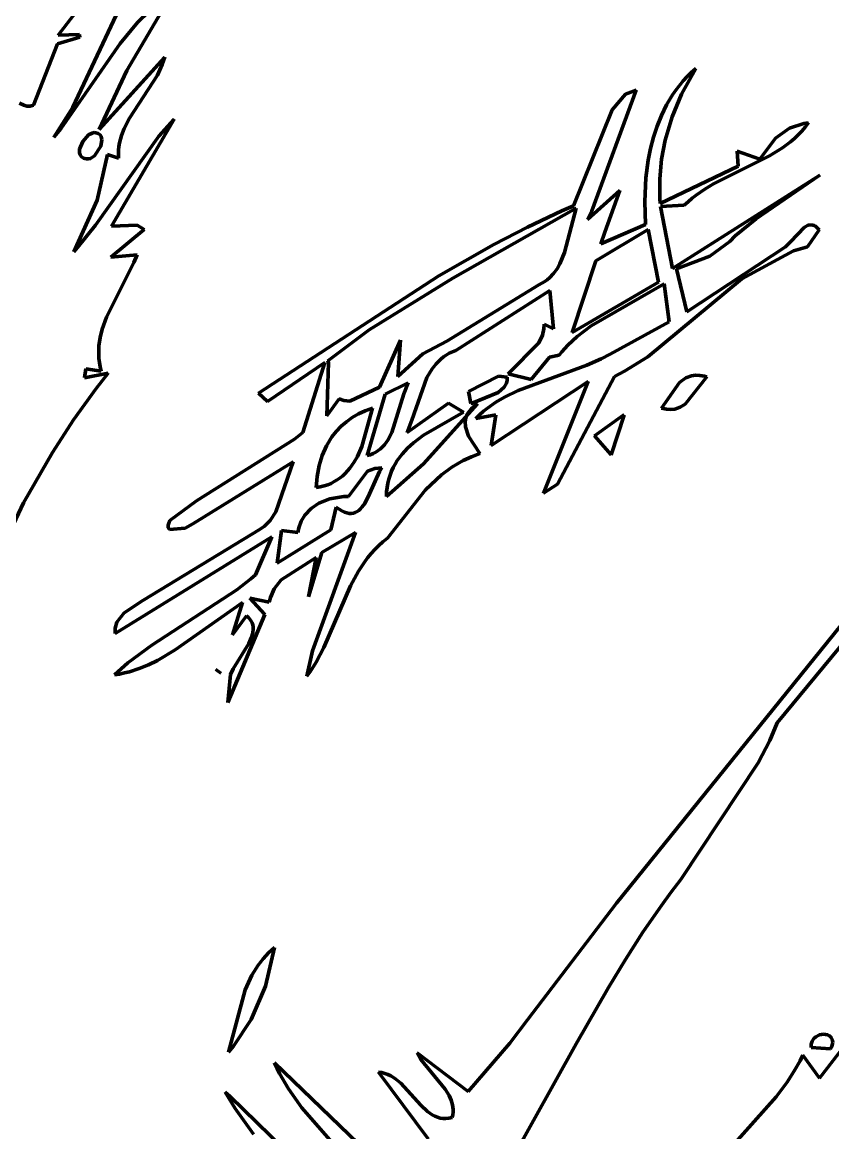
# Model space of a CAD drawing. Header units: millimetres. Extents: x 0 to 14.2, y 0 to 19.5.
# Drawn here: x 4.987 to 6.099, y 6.597 to 8.121 of the extents above; entities that cross this region are included whole.
import ezdxf

# ---------------------------------------------------------------- set-up
doc = ezdxf.new("R2010")
doc.units = ezdxf.units.MM
doc.layers.add('color#010101ff', color=7, linetype='CONTINUOUS', lineweight=100)
doc.layers.add('color#fdfdfdff', color=7, linetype='CONTINUOUS', lineweight=100)

msp = doc.modelspace()

# ---------------------------------------------------------------- linework, layer by layer
at = {"layer": 'color#010101ff'}
for p, q in [((5.2043, 8.1802), (5.1303, 8.0542)), ((5.127, 8.1549), (5.0563, 8.004)), ((5.0363, 8.1026), (5.061, 8.1347)), ((5.1452, 8.1202), (5.1613, 8.1361)), ((5.1212, 8.0915), (5.1452, 8.1202)), ((5.0352, 8.0907), (5.066, 8.1001)), ((5.0657, 8.1039), (5.0363, 8.1026)), ((5.066, 8.1001), (5.0657, 8.1039)), ((5.0023, 8.0067), (5.0352, 8.0907)), ((5.04, 7.9744), (5.1212, 8.0915)), ((5.0925, 7.9732), (5.1824, 8.0725)), ((5.1791, 8.0625), (5.1723, 8.048)), ((5.1824, 8.0725), (5.1791, 8.0625)), ((5.1303, 8.0542), (5.0925, 7.9732)), ((5.1723, 8.048), (5.1339, 7.9887)), ((5.9107, 8.0572), (5.8911, 8.0217)), ((5.8989, 8.0459), (5.9046, 8.0517)), ((5.9046, 8.0517), (5.9107, 8.0572)), ((5.8835, 8.0273), (5.8883, 8.0337)), ((5.8883, 8.0337), (5.8934, 8.0399)), ((5.8934, 8.0399), (5.8989, 8.0459)), ((5.829, 8.0275), (5.768, 7.8615)), ((5.7959, 8.0003), (5.8144, 8.0219)), ((5.8144, 8.0219), (5.829, 8.0275)), ((5.8747, 8.0139), (5.879, 8.0207)), ((5.8911, 8.0217), (5.8782, 7.9908)), ((5.879, 8.0207), (5.8835, 8.0273)), ((4.983, 8.0096), (4.989, 8.0065)), ((4.989, 8.0065), (4.9932, 8.0055)), ((4.9932, 8.0055), (4.9977, 8.0055)), ((4.9977, 8.0055), (5.0023, 8.0067)), ((5.0563, 8.004), (5.0305, 7.9628)), ((5.8637, 7.9927), (5.8708, 8.007)), ((5.8708, 8.007), (5.8747, 8.0139)), ((5.1955, 7.9877), (5.1096, 7.8406)), ((5.1339, 7.9887), (5.1267, 7.9747)), ((5.1743, 7.9642), (5.1955, 7.9877)), ((5.7428, 7.8688), (5.7959, 8.0003)), ((5.8577, 7.9779), (5.8637, 7.9927)), ((5.8782, 7.9908), (5.8687, 7.9588)), ((5.0305, 7.9628), (5.04, 7.9744)), ((5.1267, 7.9747), (5.123, 7.9651)), ((5.8527, 7.9627), (5.8577, 7.9779)), ((6.0199, 7.9615), (6.0392, 7.9751)), ((6.0392, 7.9751), (6.0591, 7.9816)), ((6.0562, 7.971), (6.0513, 7.9659)), ((6.0608, 7.9765), (6.0562, 7.971)), ((6.0591, 7.9816), (6.0652, 7.9824)), ((6.0652, 7.9824), (6.0608, 7.9765)), ((5.07, 7.957), (5.0657, 7.9463)), ((5.078, 7.9658), (5.07, 7.957)), ((5.0827, 7.9684), (5.078, 7.9658)), ((5.0858, 7.9691), (5.0827, 7.9684)), ((5.0879, 7.9689), (5.0858, 7.9691)), ((5.0876, 7.8419), (5.1743, 7.9642)), ((5.0913, 7.9678), (5.0879, 7.9689)), ((5.0937, 7.9659), (5.0913, 7.9678)), ((5.0953, 7.9635), (5.0937, 7.9659)), ((5.0947, 7.9503), (5.0963, 7.959)), ((5.0963, 7.959), (5.0953, 7.9635)), ((5.1204, 7.9551), (5.1195, 7.95)), ((5.123, 7.9651), (5.1204, 7.9551)), ((5.8486, 7.9471), (5.8527, 7.9627)), ((5.8687, 7.9588), (5.8638, 7.9325)), ((5.9988, 7.9324), (6.0199, 7.9615)), ((6.0408, 7.9564), (6.0297, 7.948)), ((6.0462, 7.961), (6.0408, 7.9564)), ((6.0513, 7.9659), (6.0462, 7.961)), ((5.0657, 7.9463), (5.0656, 7.9413)), ((5.0656, 7.9413), (5.0666, 7.9384)), ((5.0862, 7.9374), (5.0947, 7.9503)), ((5.1191, 7.9448), (5.1189, 7.9395)), ((5.1195, 7.95), (5.1191, 7.9448)), ((5.8454, 7.9312), (5.8486, 7.9471)), ((5.9687, 7.9231), (5.9675, 7.9434)), ((5.9675, 7.9434), (5.9988, 7.9324)), ((6.0297, 7.948), (6.0118, 7.937)), ((5.0666, 7.9384), (5.0684, 7.936)), ((5.0684, 7.936), (5.0712, 7.9342)), ((5.0712, 7.9342), (5.073, 7.9336)), ((5.073, 7.9336), (5.075, 7.9331)), ((5.075, 7.9331), (5.0774, 7.9329)), ((5.0774, 7.9329), (5.0804, 7.9337)), ((5.0804, 7.9337), (5.0862, 7.9374)), ((5.1039, 7.9392), (5.0898, 7.8765)), ((5.1192, 7.9341), (5.1039, 7.9392)), ((5.1189, 7.9395), (5.1192, 7.9341)), ((5.8423, 7.9071), (5.8454, 7.9312)), ((5.8638, 7.9325), (5.8614, 7.9058)), ((6.0118, 7.937), (5.9352, 7.8988)), ((5.8621, 7.8717), (5.9687, 7.9231)), ((5.8787, 7.7827), (6.0808, 7.9108)), ((6.0808, 7.9108), (5.9934, 7.8509)), ((5.8407, 7.8747), (5.8423, 7.9071)), ((5.8614, 7.9058), (5.8616, 7.8785)), ((5.9352, 7.8988), (5.923, 7.8915)), ((5.7622, 7.8497), (5.8066, 7.8896)), ((5.8066, 7.8896), (5.7861, 7.8324)), ((5.9056, 7.8789), (5.9001, 7.8743)), ((5.9112, 7.8834), (5.9056, 7.8789)), ((5.923, 7.8915), (5.9112, 7.8834)), ((5.0898, 7.8765), (5.0575, 7.8053)), ((5.7469, 7.8652), (5.5775, 7.7692)), ((5.727, 7.8617), (5.7428, 7.8688)), ((5.7306, 7.8045), (5.7469, 7.8652)), ((5.8417, 7.8428), (5.8407, 7.8747)), ((5.8616, 7.8785), (5.8621, 7.8717)), ((5.8949, 7.8693), (5.8625, 7.8676)), ((5.8625, 7.8676), (5.8787, 7.7827)), ((5.9001, 7.8743), (5.8949, 7.8693)), ((5.6801, 7.8394), (5.727, 7.8617)), ((5.768, 7.8615), (5.7622, 7.8497)), ((5.9934, 7.8509), (5.9648, 7.8274)), ((5.0628, 7.8112), (5.0876, 7.8419)), ((5.1544, 7.8359), (5.1086, 7.7981)), ((5.1096, 7.8406), (5.1446, 7.8419)), ((5.1446, 7.8419), (5.1544, 7.8359)), ((5.6339, 7.8154), (5.6801, 7.8394)), ((5.8455, 7.8361), (5.7737, 7.7933)), ((5.7805, 7.8165), (5.8417, 7.8428)), ((5.8596, 7.7637), (5.8455, 7.8361)), ((6.0407, 7.8191), (6.0597, 7.8391)), ((6.0597, 7.8391), (6.0647, 7.8419)), ((6.0798, 7.8355), (6.064, 7.8124)), ((6.0647, 7.8419), (6.0681, 7.8426)), ((6.0681, 7.8426), (6.0715, 7.8422)), ((6.0715, 7.8422), (6.0732, 7.8416)), ((6.0732, 7.8416), (6.0748, 7.8406)), ((6.0748, 7.8406), (6.0765, 7.8393)), ((6.0765, 7.8393), (6.0781, 7.8376)), ((6.0781, 7.8376), (6.0798, 7.8355)), ((5.7861, 7.8324), (5.7805, 7.8165)), ((5.9574, 7.8197), (5.9298, 7.7997)), ((5.9648, 7.8274), (5.9574, 7.8197)), ((6.034, 7.8125), (6.0407, 7.8191)), ((5.0575, 7.8053), (5.0628, 7.8112)), ((5.5583, 7.7727), (5.6339, 7.8154)), ((5.7245, 7.7891), (5.7306, 7.8045)), ((5.8985, 7.7232), (6.034, 7.8125)), ((6.0449, 7.807), (5.9738, 7.7685)), ((6.064, 7.8124), (6.0449, 7.807)), ((5.1399, 7.7908), (5.1025, 7.7159)), ((5.1086, 7.7981), (5.1444, 7.8014)), ((5.1444, 7.8014), (5.1399, 7.7908)), ((5.7205, 7.7821), (5.7245, 7.7891)), ((5.7737, 7.7933), (5.7412, 7.6947)), ((5.9298, 7.7997), (5.8844, 7.782)), ((5.311, 7.6113), (5.5583, 7.7727)), ((5.7102, 7.7698), (5.7158, 7.7756)), ((5.7158, 7.7756), (5.7205, 7.7821)), ((5.8844, 7.782), (5.8985, 7.7232)), ((5.5775, 7.7692), (5.4628, 7.6984)), ((5.5693, 7.6828), (5.6957, 7.7604)), ((5.6957, 7.7604), (5.6997, 7.7624)), ((5.6997, 7.7624), (5.7035, 7.7647)), ((5.7035, 7.7647), (5.707, 7.7671)), ((5.707, 7.7671), (5.7102, 7.7698)), ((5.7412, 7.6947), (5.8596, 7.7637)), ((5.8676, 7.7617), (5.7674, 7.7039)), ((5.9738, 7.7685), (5.8452, 7.6614)), ((5.8744, 7.7093), (5.8676, 7.7617)), ((5.7104, 7.7525), (5.5817, 7.6703)), ((5.7154, 7.6997), (5.7104, 7.7525)), ((5.1025, 7.7159), (5.0967, 7.6993)), ((5.0967, 7.6993), (5.0939, 7.6881)), ((5.4628, 7.6984), (5.406, 7.656)), ((5.7004, 7.6909), (5.7023, 7.6998)), ((5.7023, 7.6998), (5.7026, 7.7062)), ((5.7026, 7.7062), (5.7154, 7.6997)), ((5.7674, 7.7039), (5.7482, 7.6894)), ((5.7933, 7.6651), (5.8744, 7.7093)), ((5.0939, 7.6881), (5.0922, 7.6767)), ((5.4768, 7.6196), (5.5059, 7.6843)), ((5.5059, 7.6843), (5.5023, 7.6342)), ((5.5364, 7.6653), (5.5693, 7.6828)), ((5.6956, 7.6804), (5.7004, 7.6909)), ((5.7482, 7.6894), (5.7351, 7.6772)), ((5.0922, 7.6767), (5.0918, 7.671)), ((5.0918, 7.671), (5.0918, 7.6652)), ((5.5726, 7.6662), (5.5685, 7.6638)), ((5.577, 7.6684), (5.5726, 7.6662)), ((5.5817, 7.6703), (5.577, 7.6684)), ((5.6534, 7.6382), (5.6956, 7.6804)), ((5.727, 7.6683), (5.7232, 7.6636)), ((5.7351, 7.6772), (5.727, 7.6683)), ((5.0918, 7.6652), (5.0921, 7.6593)), ((5.0921, 7.6593), (5.0927, 7.6534)), ((5.0927, 7.6534), (5.0938, 7.6475)), ((5.4021, 7.6535), (5.3233, 7.6)), ((5.372, 7.5576), (5.4021, 7.6535)), ((5.4069, 7.6534), (5.4049, 7.5805)), ((5.406, 7.656), (5.4069, 7.6534)), ((5.5023, 7.6342), (5.5364, 7.6653)), ((5.5545, 7.6519), (5.549, 7.6448)), ((5.561, 7.6583), (5.5545, 7.6519)), ((5.5646, 7.6612), (5.561, 7.6583)), ((5.5685, 7.6638), (5.5646, 7.6612)), ((5.7102, 7.6607), (5.6851, 7.6301)), ((5.7232, 7.6636), (5.7102, 7.6607)), ((5.7614, 7.6498), (5.7808, 7.6585)), ((5.7808, 7.6585), (5.7933, 7.6651)), ((5.8452, 7.6614), (5.8128, 7.6415)), ((5.074, 7.6451), (5.0725, 7.6327)), ((5.0725, 7.6327), (5.1048, 7.6391)), ((5.0953, 7.6415), (5.074, 7.6451)), ((5.1048, 7.6391), (5.0883, 7.6181)), ((5.0938, 7.6475), (5.0953, 7.6415)), ((5.549, 7.6448), (5.5419, 7.633)), ((5.6851, 7.6301), (5.6534, 7.6382)), ((5.6673, 7.6153), (5.7614, 7.6498)), ((5.8128, 7.6415), (5.7992, 7.6344)), ((5.8973, 7.6324), (5.9049, 7.6352)), ((5.9049, 7.6352), (5.9104, 7.636)), ((5.9104, 7.636), (5.9163, 7.6359)), ((5.9163, 7.6359), (5.9227, 7.6348)), ((5.5161, 7.6255), (5.4848, 7.6103)), ((5.5101, 7.6107), (5.5161, 7.6255)), ((5.5419, 7.633), (5.5213, 7.5746)), ((5.5992, 7.6139), (5.6403, 7.6348)), ((5.7631, 7.6274), (5.63, 7.5396)), ((5.648, 7.6198), (5.6397, 7.6123)), ((5.6403, 7.6348), (5.6522, 7.6334)), ((5.6511, 7.6251), (5.648, 7.6198)), ((5.6521, 7.6291), (5.6511, 7.6251)), ((5.6522, 7.6334), (5.6521, 7.6291)), ((5.7017, 7.4741), (5.7631, 7.6274)), ((5.7992, 7.6344), (5.7209, 7.4867)), ((5.8018, 6.9118), (6.3835, 7.6321)), ((5.8639, 7.5908), (5.8884, 7.6263)), ((5.8884, 7.6263), (5.8973, 7.6324)), ((5.926, 7.6338), (5.896, 7.5966)), ((5.9227, 7.6348), (5.926, 7.6338)), ((5.0883, 7.6181), (5.0572, 7.5748)), ((5.3233, 7.6), (5.311, 7.6113)), ((5.4363, 7.6007), (5.4768, 7.6196)), ((5.4848, 7.6103), (5.4599, 7.5258)), ((5.494, 7.5577), (5.5101, 7.6107)), ((5.6021, 7.5975), (5.5992, 7.6139)), ((5.6397, 7.6123), (5.604, 7.598)), ((5.6363, 7.599), (5.6484, 7.6061)), ((5.6484, 7.6061), (5.6673, 7.6153)), ((5.4049, 7.5805), (5.4217, 7.6038)), ((5.4217, 7.6038), (5.4281, 7.6015)), ((5.4281, 7.6015), (5.4363, 7.6007)), ((5.4527, 7.5383), (5.4672, 7.5911)), ((5.4672, 7.5911), (5.4573, 7.5875)), ((5.5147, 7.5574), (5.5714, 7.5978)), ((5.5374, 7.5144), (5.6115, 7.5969)), ((5.5714, 7.5978), (5.5922, 7.5853)), ((5.6028, 7.59), (5.6007, 7.5877)), ((5.604, 7.598), (5.6021, 7.5975)), ((5.6054, 7.5924), (5.6028, 7.59)), ((5.6083, 7.5947), (5.6054, 7.5924)), ((5.6115, 7.5969), (5.6083, 7.5947)), ((5.6194, 7.5866), (5.6249, 7.591)), ((5.6249, 7.591), (5.6363, 7.599)), ((5.8704, 7.5894), (5.8639, 7.5908)), ((5.8763, 7.5891), (5.8704, 7.5894)), ((5.8818, 7.5898), (5.8763, 7.5891)), ((5.8893, 7.5924), (5.8818, 7.5898)), ((5.896, 7.5966), (5.8893, 7.5924)), ((5.0572, 7.5748), (5.0284, 7.5302)), ((5.4394, 7.5781), (5.4315, 7.5724)), ((5.448, 7.5832), (5.4394, 7.5781)), ((5.4573, 7.5875), (5.448, 7.5832)), ((5.5213, 7.5746), (5.5147, 7.5574)), ((5.5922, 7.5853), (5.5372, 7.554)), ((5.5953, 7.5778), (5.5944, 7.5728)), ((5.5974, 7.5828), (5.5953, 7.5778)), ((5.5989, 7.5853), (5.5974, 7.5828)), ((5.6007, 7.5877), (5.5989, 7.5853)), ((5.6089, 7.5769), (5.6141, 7.5819)), ((5.6367, 7.5816), (5.6089, 7.5769)), ((5.6141, 7.5819), (5.6194, 7.5866)), ((5.63, 7.5396), (5.6367, 7.5816)), ((5.7717, 7.5529), (5.8105, 7.5811)), ((5.8123, 7.5815), (5.7949, 7.5269)), ((5.8105, 7.5811), (5.8123, 7.5815)), ((5.4177, 7.5591), (5.4118, 7.5516)), ((5.4242, 7.5661), (5.4177, 7.5591)), ((5.4315, 7.5724), (5.4242, 7.5661)), ((5.5944, 7.5728), (5.5947, 7.5652)), ((5.5947, 7.5652), (5.5989, 7.5527)), ((5.2259, 7.4637), (5.3602, 7.5483)), ((5.3602, 7.5483), (5.372, 7.5576)), ((5.4118, 7.5516), (5.4043, 7.5394)), ((5.4838, 7.5407), (5.4884, 7.547)), ((5.4884, 7.547), (5.494, 7.5577)), ((5.5237, 7.5435), (5.5155, 7.5359)), ((5.5372, 7.554), (5.5237, 7.5435)), ((5.5989, 7.5527), (5.6147, 7.5286)), ((5.7949, 7.5269), (5.7717, 7.5529)), ((5.0284, 7.5302), (4.9889, 7.4609)), ((5.4043, 7.5394), (5.3984, 7.5262)), ((5.4466, 7.5248), (5.4527, 7.5383)), ((5.4642, 7.5271), (5.4681, 7.5287)), ((5.4681, 7.5287), (5.4718, 7.5306)), ((5.4718, 7.5306), (5.4752, 7.5328)), ((5.4752, 7.5328), (5.4783, 7.5352)), ((5.4783, 7.5352), (5.4811, 7.5379)), ((5.4811, 7.5379), (5.4838, 7.5407)), ((5.5155, 7.5359), (5.508, 7.5278)), ((5.6147, 7.5286), (5.603, 7.5242)), ((5.3587, 7.5171), (5.2208, 7.4324)), ((5.3349, 7.4485), (5.3587, 7.5171)), ((5.3984, 7.5262), (5.3941, 7.5121)), ((5.4363, 7.5086), (5.4418, 7.5164)), ((5.4418, 7.5164), (5.4466, 7.5248)), ((5.4599, 7.5258), (5.4642, 7.5271)), ((5.4864, 7.4698), (5.5374, 7.5144)), ((5.4985, 7.5143), (5.4959, 7.5094)), ((5.5014, 7.519), (5.4985, 7.5143)), ((5.508, 7.5278), (5.5014, 7.519)), ((5.5919, 7.519), (5.5763, 7.5099)), ((5.603, 7.5242), (5.5919, 7.519)), ((6.3232, 7.5239), (6.0224, 7.159)), ((5.3941, 7.5121), (5.3914, 7.4973)), ((5.4229, 7.4953), (5.4266, 7.4983)), ((5.4266, 7.4983), (5.43, 7.5015)), ((5.43, 7.5015), (5.4363, 7.5086)), ((5.4607, 7.5043), (5.4345, 7.4699)), ((5.4705, 7.5083), (5.4607, 7.5043)), ((5.4634, 7.4733), (5.4768, 7.5039)), ((5.48, 7.5092), (5.4705, 7.5083)), ((5.4768, 7.5039), (5.48, 7.5092)), ((5.4915, 7.4992), (5.4897, 7.4937)), ((5.4935, 7.5044), (5.4915, 7.4992)), ((5.4959, 7.5094), (5.4935, 7.5044)), ((5.5618, 7.4993), (5.5399, 7.479)), ((5.5763, 7.5099), (5.5618, 7.4993)), ((5.3914, 7.4973), (5.3903, 7.4819)), ((5.3903, 7.4819), (5.3958, 7.4829)), ((5.3958, 7.4829), (5.401, 7.4842)), ((5.401, 7.4842), (5.4059, 7.4859)), ((5.4059, 7.4859), (5.4105, 7.4878)), ((5.4105, 7.4878), (5.4149, 7.4901)), ((5.4149, 7.4901), (5.419, 7.4926)), ((5.419, 7.4926), (5.4229, 7.4953)), ((5.4884, 7.4881), (5.4873, 7.4822)), ((5.4897, 7.4937), (5.4884, 7.4881)), ((5.7209, 7.4867), (5.7017, 7.4741)), ((5.4281, 7.4698), (5.4088, 7.4667)), ((5.4345, 7.4699), (5.4281, 7.4698)), ((5.4567, 7.4603), (5.4634, 7.4733)), ((5.4866, 7.4761), (5.4864, 7.4698)), ((5.4873, 7.4822), (5.4866, 7.4761)), ((5.5399, 7.479), (5.4877, 7.4124)), ((4.9889, 7.4609), (4.9148, 7.3044)), ((5.1896, 7.4366), (5.2259, 7.4637)), ((5.3833, 7.4533), (5.3746, 7.4441)), ((5.3939, 7.4605), (5.3833, 7.4533)), ((5.4088, 7.4667), (5.3939, 7.4605)), ((5.41, 7.4239), (5.4177, 7.4553)), ((5.4177, 7.4553), (5.4217, 7.4523)), ((5.4217, 7.4523), (5.4254, 7.45)), ((5.4485, 7.4507), (5.4507, 7.4526)), ((5.4507, 7.4526), (5.4528, 7.4549)), ((5.4528, 7.4549), (5.4567, 7.4603)), ((5.3191, 7.4292), (5.3268, 7.4368)), ((5.3268, 7.4368), (5.3349, 7.4485)), ((5.3746, 7.4441), (5.3696, 7.4361)), ((5.4254, 7.45), (5.4289, 7.4483)), ((5.4289, 7.4483), (5.4323, 7.4472)), ((5.4323, 7.4472), (5.4354, 7.4466)), ((5.4354, 7.4466), (5.4383, 7.4465)), ((5.4383, 7.4465), (5.4411, 7.4469)), ((5.4411, 7.4469), (5.4437, 7.4478)), ((5.4437, 7.4478), (5.4462, 7.449)), ((5.4462, 7.449), (5.4485, 7.4507)), ((5.1523, 7.3271), (5.3131, 7.4248)), ((5.187, 7.4269), (5.1871, 7.4302)), ((5.1889, 7.4243), (5.187, 7.4269)), ((5.1871, 7.4302), (5.188, 7.4331)), ((5.188, 7.4331), (5.1896, 7.4366)), ((5.2104, 7.4264), (5.1889, 7.4243)), ((5.2208, 7.4324), (5.2104, 7.4264)), ((5.3131, 7.4248), (5.3191, 7.4292)), ((5.3367, 7.3781), (5.41, 7.4239)), ((5.3424, 7.4229), (5.3367, 7.3781)), ((5.3648, 7.4202), (5.3424, 7.4229)), ((5.3661, 7.4269), (5.3648, 7.4202)), ((5.3696, 7.4361), (5.3661, 7.4269)), ((5.3291, 7.4145), (5.1143, 7.2817)), ((5.3069, 7.3622), (5.3291, 7.4145)), ((5.385, 7.2581), (5.4441, 7.4202)), ((5.4441, 7.4202), (5.3977, 7.3929)), ((5.4816, 7.4075), (5.4759, 7.4024)), ((5.4877, 7.4124), (5.4816, 7.4075)), ((5.3977, 7.3929), (5.3795, 7.3319)), ((5.4654, 7.3914), (5.4606, 7.3856)), ((5.4705, 7.397), (5.4654, 7.3914)), ((5.4759, 7.4024), (5.4705, 7.397)), ((5.3901, 7.3859), (5.3421, 7.3552)), ((5.3795, 7.3319), (5.3901, 7.3859)), ((5.4562, 7.3796), (5.448, 7.3671)), ((5.4606, 7.3856), (5.4562, 7.3796)), ((5.3007, 7.3568), (5.3069, 7.3622)), ((5.448, 7.3671), (5.4372, 7.3472)), ((5.2815, 7.3415), (5.3007, 7.3568)), ((5.3421, 7.3552), (5.3327, 7.3429)), ((5.4372, 7.3472), (5.4006, 7.2626)), ((5.1645, 7.2657), (5.2815, 7.3415)), ((5.3255, 7.3247), (5.2991, 7.3302)), ((5.2991, 7.3302), (5.3195, 7.3077)), ((5.3273, 7.3312), (5.3255, 7.3247)), ((5.3327, 7.3429), (5.3273, 7.3312)), ((5.1269, 7.3101), (5.1523, 7.3271)), ((5.2892, 7.3241), (5.1967, 7.2592)), ((5.2753, 7.2798), (5.2892, 7.3241)), ((5.1167, 7.2971), (5.1269, 7.3101)), ((5.3195, 7.3077), (5.2688, 7.1872)), ((5.2945, 7.306), (5.2753, 7.2798)), ((5.2971, 7.3037), (5.2945, 7.306)), ((5.2992, 7.3013), (5.2971, 7.3037)), ((5.3009, 7.2988), (5.2992, 7.3013)), ((5.1143, 7.2817), (5.1144, 7.2889)), ((5.1144, 7.2889), (5.1167, 7.2971)), ((5.3022, 7.2962), (5.3009, 7.2988)), ((5.3031, 7.2936), (5.3022, 7.2962)), ((5.3036, 7.2909), (5.3031, 7.2936)), ((5.3032, 7.2825), (5.3038, 7.2882)), ((5.3038, 7.2882), (5.3036, 7.2909)), ((5.2976, 7.268), (5.3016, 7.2768)), ((5.3016, 7.2768), (5.3032, 7.2825)), ((5.1317, 7.2414), (5.1645, 7.2657)), ((5.1967, 7.2592), (5.1726, 7.2449)), ((5.2761, 7.2332), (5.2976, 7.268)), ((5.3774, 7.223), (5.385, 7.2581)), ((5.4006, 7.2626), (5.39, 7.2422)), ((5.1133, 7.225), (5.1317, 7.2414)), ((5.1601, 7.2388), (5.1472, 7.2336)), ((5.1726, 7.2449), (5.1601, 7.2388)), ((5.39, 7.2422), (5.3818, 7.2293)), ((5.1203, 7.2261), (5.1133, 7.225)), ((5.1272, 7.2276), (5.1203, 7.2261)), ((5.134, 7.2293), (5.1272, 7.2276)), ((5.1472, 7.2336), (5.134, 7.2293)), ((5.2526, 7.2324), (5.2595, 7.2274)), ((5.2595, 7.2274), (5.2526, 7.2324)), ((5.2688, 7.1872), (5.2728, 7.2255)), ((5.2728, 7.2255), (5.2761, 7.2332)), ((5.3818, 7.2293), (5.3774, 7.223)), ((6.0224, 7.159), (6.0121, 7.1351)), ((6.0121, 7.1351), (5.9962, 7.1043)), ((5.9962, 7.1043), (5.8901, 6.9444)), ((5.8901, 6.9444), (5.8767, 6.9265)), ((5.8767, 6.9265), (5.8636, 6.9084)), ((5.6798, 6.7518), (5.8018, 6.9118)), ((5.8636, 6.9084), (5.8508, 6.8902)), ((5.8508, 6.8902), (5.8383, 6.8717)), ((5.8383, 6.8717), (5.8142, 6.8342)), ((5.3172, 6.8354), (5.3247, 6.8434)), ((5.333, 6.8507), (5.3205, 6.7976)), ((5.3247, 6.8434), (5.333, 6.8507)), ((5.3105, 6.8268), (5.3172, 6.8354)), ((5.8142, 6.8342), (5.791, 6.7962)), ((5.2925, 6.793), (5.3018, 6.8129)), ((5.3018, 6.8129), (5.3105, 6.8268)), ((5.3205, 6.7976), (5.3008, 6.7522)), ((5.2699, 6.7071), (5.2925, 6.793)), ((5.791, 6.7962), (5.7466, 6.7188)), ((5.3008, 6.7522), (5.2769, 6.7156)), ((5.6558, 6.7195), (5.6798, 6.7518)), ((6.0806, 6.6716), (6.1381, 6.7462)), ((6.0692, 6.7184), (6.0704, 6.7225)), ((6.0704, 6.7225), (6.0726, 6.7259)), ((6.0726, 6.7259), (6.0754, 6.7285)), ((6.0754, 6.7285), (6.0805, 6.7311)), ((6.0805, 6.7311), (6.086, 6.732)), ((6.086, 6.732), (6.0912, 6.7312)), ((6.0912, 6.7312), (6.0942, 6.7298)), ((6.0942, 6.7298), (6.0965, 6.7276)), ((6.0965, 6.7276), (6.098, 6.7248)), ((6.098, 6.7248), (6.0984, 6.723)), ((6.0985, 6.7211), (6.0983, 6.719)), ((6.0984, 6.723), (6.0985, 6.7211)), ((5.2769, 6.7156), (5.2699, 6.7071)), ((5.5337, 6.6971), (5.5286, 6.7063)), ((5.5286, 6.7063), (5.5984, 6.6534)), ((5.5984, 6.6534), (5.6558, 6.7195)), ((5.7466, 6.7188), (5.6276, 6.5043)), ((6.0689, 6.716), (6.0692, 6.7184)), ((6.069, 6.7135), (6.0689, 6.716)), ((6.0956, 6.7117), (6.069, 6.7135)), ((6.0969, 6.7143), (6.0956, 6.7117)), ((6.0978, 6.7168), (6.0969, 6.7143)), ((6.0983, 6.719), (6.0978, 6.7168)), ((5.34, 6.678), (5.3328, 6.6926)), ((5.3328, 6.6926), (5.4985, 6.533)), ((5.567, 6.6567), (5.5337, 6.6971)), ((6.0454, 6.6806), (6.0537, 6.6955)), ((6.0537, 6.6955), (6.0574, 6.7033)), ((6.0574, 6.7033), (6.0806, 6.6716)), ((5.3521, 6.6571), (5.34, 6.678)), ((5.5435, 6.5882), (5.4757, 6.6799)), ((5.4757, 6.6799), (5.4801, 6.6792)), ((5.4801, 6.6792), (5.4843, 6.6781)), ((5.4843, 6.6781), (5.4884, 6.6766)), ((5.4884, 6.6766), (5.4923, 6.6748)), ((6.0362, 6.6663), (6.0454, 6.6806)), ((5.4923, 6.6748), (5.496, 6.6726)), ((5.496, 6.6726), (5.4995, 6.6701)), ((5.4995, 6.6701), (5.5063, 6.6645)), ((5.5063, 6.6645), (5.5337, 6.6344)), ((6.0211, 6.6459), (6.0362, 6.6663)), ((5.2789, 6.6298), (5.2655, 6.6522)), ((5.2655, 6.6522), (5.2722, 6.6466)), ((5.2722, 6.6466), (5.4469, 6.4763)), ((5.3705, 6.6308), (5.3521, 6.6571)), ((5.5726, 6.6478), (5.567, 6.6567)), ((5.5754, 6.6416), (5.5726, 6.6478)), ((5.9421, 6.5572), (6.0211, 6.6459)), ((5.304, 6.5945), (5.2789, 6.6298)), ((5.4184, 6.576), (5.3705, 6.6308)), ((5.5337, 6.6344), (5.5429, 6.6257)), ((5.5773, 6.6351), (5.5754, 6.6416)), ((5.578, 6.6284), (5.5773, 6.6351)), ((5.5429, 6.6257), (5.5494, 6.6212)), ((5.5494, 6.6212), (5.5529, 6.6194)), ((5.5529, 6.6194), (5.5564, 6.6179)), ((5.5564, 6.6179), (5.5601, 6.6169)), ((5.5601, 6.6169), (5.564, 6.6163)), ((5.564, 6.6163), (5.568, 6.6162)), ((5.568, 6.6162), (5.5722, 6.6166)), ((5.5722, 6.6166), (5.5766, 6.6176)), ((5.5766, 6.6176), (5.5774, 6.6213)), ((5.5774, 6.6213), (5.5779, 6.6249)), ((5.5779, 6.6249), (5.578, 6.6284))]:
    msp.add_line(p, q, dxfattribs=at)
at = {"layer": 'color#fdfdfdff'}
for p, q in [((5.1303, 8.0542), (5.2043, 8.1802)), ((5.0563, 8.004), (5.127, 8.1549)), ((5.061, 8.1347), (5.0363, 8.1026)), ((5.1613, 8.1361), (5.1452, 8.1202)), ((5.1452, 8.1202), (5.1212, 8.0915)), ((5.066, 8.1001), (5.0352, 8.0907)), ((5.0363, 8.1026), (5.0657, 8.1039)), ((5.0657, 8.1039), (5.066, 8.1001)), ((5.0352, 8.0907), (5.0023, 8.0067)), ((5.1212, 8.0915), (5.04, 7.9744)), ((5.1824, 8.0725), (5.0925, 7.9732)), ((5.1723, 8.048), (5.1791, 8.0625)), ((5.1791, 8.0625), (5.1824, 8.0725)), ((5.0925, 7.9732), (5.1303, 8.0542)), ((5.1339, 7.9887), (5.1723, 8.048)), ((5.8911, 8.0217), (5.9107, 8.0572)), ((5.9046, 8.0517), (5.8989, 8.0459)), ((5.9107, 8.0572), (5.9046, 8.0517)), ((5.8883, 8.0337), (5.8835, 8.0273)), ((5.8934, 8.0399), (5.8883, 8.0337)), ((5.8989, 8.0459), (5.8934, 8.0399)), ((5.768, 7.8615), (5.829, 8.0275)), ((5.8144, 8.0219), (5.7959, 8.0003)), ((5.829, 8.0275), (5.8144, 8.0219)), ((5.879, 8.0207), (5.8747, 8.0139)), ((5.8782, 7.9908), (5.8911, 8.0217)), ((5.8835, 8.0273), (5.879, 8.0207)), ((4.989, 8.0065), (4.983, 8.0096)), ((4.9932, 8.0055), (4.989, 8.0065)), ((4.9977, 8.0055), (4.9932, 8.0055)), ((5.0023, 8.0067), (4.9977, 8.0055)), ((5.0305, 7.9628), (5.0563, 8.004)), ((5.8708, 8.007), (5.8637, 7.9927)), ((5.8747, 8.0139), (5.8708, 8.007)), ((5.1096, 7.8406), (5.1955, 7.9877)), ((5.1267, 7.9747), (5.1339, 7.9887)), ((5.1955, 7.9877), (5.1743, 7.9642)), ((5.7959, 8.0003), (5.7428, 7.8688)), ((5.8637, 7.9927), (5.8577, 7.9779)), ((5.8687, 7.9588), (5.8782, 7.9908)), ((5.04, 7.9744), (5.0305, 7.9628)), ((5.123, 7.9651), (5.1267, 7.9747)), ((5.8577, 7.9779), (5.8527, 7.9627)), ((6.0392, 7.9751), (6.0199, 7.9615)), ((6.0591, 7.9816), (6.0392, 7.9751)), ((6.0513, 7.9659), (6.0562, 7.971)), ((6.0562, 7.971), (6.0608, 7.9765)), ((6.0652, 7.9824), (6.0591, 7.9816)), ((6.0608, 7.9765), (6.0652, 7.9824)), ((5.0657, 7.9463), (5.07, 7.957)), ((5.07, 7.957), (5.078, 7.9658)), ((5.078, 7.9658), (5.0827, 7.9684)), ((5.0827, 7.9684), (5.0858, 7.9691)), ((5.0858, 7.9691), (5.0879, 7.9689)), ((5.1743, 7.9642), (5.0876, 7.8419)), ((5.0879, 7.9689), (5.0913, 7.9678)), ((5.0913, 7.9678), (5.0937, 7.9659)), ((5.0937, 7.9659), (5.0953, 7.9635)), ((5.0963, 7.959), (5.0947, 7.9503)), ((5.0953, 7.9635), (5.0963, 7.959)), ((5.1195, 7.95), (5.1204, 7.9551)), ((5.1204, 7.9551), (5.123, 7.9651)), ((5.8527, 7.9627), (5.8486, 7.9471)), ((5.8638, 7.9325), (5.8687, 7.9588)), ((6.0199, 7.9615), (5.9988, 7.9324)), ((6.0297, 7.948), (6.0408, 7.9564)), ((6.0408, 7.9564), (6.0462, 7.961)), ((6.0462, 7.961), (6.0513, 7.9659)), ((5.0656, 7.9413), (5.0657, 7.9463)), ((5.0666, 7.9384), (5.0656, 7.9413)), ((5.0947, 7.9503), (5.0862, 7.9374)), ((5.1189, 7.9395), (5.1191, 7.9448)), ((5.1191, 7.9448), (5.1195, 7.95)), ((5.8486, 7.9471), (5.8454, 7.9312)), ((5.9988, 7.9324), (5.9675, 7.9434)), ((5.9675, 7.9434), (5.9687, 7.9231)), ((6.0118, 7.937), (6.0297, 7.948)), ((5.0684, 7.936), (5.0666, 7.9384)), ((5.0712, 7.9342), (5.0684, 7.936)), ((5.073, 7.9336), (5.0712, 7.9342)), ((5.075, 7.9331), (5.073, 7.9336)), ((5.0774, 7.9329), (5.075, 7.9331)), ((5.0804, 7.9337), (5.0774, 7.9329)), ((5.0862, 7.9374), (5.0804, 7.9337)), ((5.0898, 7.8765), (5.1039, 7.9392)), ((5.1039, 7.9392), (5.1192, 7.9341)), ((5.1192, 7.9341), (5.1189, 7.9395)), ((5.8454, 7.9312), (5.8423, 7.9071)), ((5.8614, 7.9058), (5.8638, 7.9325)), ((5.9352, 7.8988), (6.0118, 7.937)), ((5.9687, 7.9231), (5.8621, 7.8717)), ((6.0808, 7.9108), (5.8787, 7.7827)), ((5.9934, 7.8509), (6.0808, 7.9108)), ((5.8423, 7.9071), (5.8407, 7.8747)), ((5.8616, 7.8785), (5.8614, 7.9058)), ((5.923, 7.8915), (5.9352, 7.8988)), ((5.8066, 7.8896), (5.7622, 7.8497)), ((5.7861, 7.8324), (5.8066, 7.8896)), ((5.9001, 7.8743), (5.9056, 7.8789)), ((5.9056, 7.8789), (5.9112, 7.8834)), ((5.9112, 7.8834), (5.923, 7.8915)), ((5.0575, 7.8053), (5.0898, 7.8765)), ((5.5775, 7.7692), (5.7469, 7.8652)), ((5.7428, 7.8688), (5.727, 7.8617)), ((5.7469, 7.8652), (5.7306, 7.8045)), ((5.8407, 7.8747), (5.8417, 7.8428)), ((5.8621, 7.8717), (5.8616, 7.8785)), ((5.8625, 7.8676), (5.8949, 7.8693)), ((5.8787, 7.7827), (5.8625, 7.8676)), ((5.8949, 7.8693), (5.9001, 7.8743)), ((5.727, 7.8617), (5.6801, 7.8394)), ((5.7622, 7.8497), (5.768, 7.8615)), ((5.9648, 7.8274), (5.9934, 7.8509)), ((5.0876, 7.8419), (5.0628, 7.8112)), ((5.1086, 7.7981), (5.1544, 7.8359)), ((5.1446, 7.8419), (5.1096, 7.8406)), ((5.1544, 7.8359), (5.1446, 7.8419)), ((5.6801, 7.8394), (5.6339, 7.8154)), ((5.7737, 7.7933), (5.8455, 7.8361)), ((5.8417, 7.8428), (5.7805, 7.8165)), ((5.8455, 7.8361), (5.8596, 7.7637)), ((6.0597, 7.8391), (6.0407, 7.8191)), ((6.0647, 7.8419), (6.0597, 7.8391)), ((6.064, 7.8124), (6.0798, 7.8355)), ((6.0681, 7.8426), (6.0647, 7.8419)), ((6.0715, 7.8422), (6.0681, 7.8426)), ((6.0732, 7.8416), (6.0715, 7.8422)), ((6.0748, 7.8406), (6.0732, 7.8416)), ((6.0765, 7.8393), (6.0748, 7.8406)), ((6.0781, 7.8376), (6.0765, 7.8393)), ((6.0798, 7.8355), (6.0781, 7.8376)), ((5.7805, 7.8165), (5.7861, 7.8324)), ((5.9298, 7.7997), (5.9574, 7.8197)), ((5.9574, 7.8197), (5.9648, 7.8274)), ((6.0407, 7.8191), (6.034, 7.8125)), ((5.0628, 7.8112), (5.0575, 7.8053)), ((5.6339, 7.8154), (5.5583, 7.7727)), ((5.7306, 7.8045), (5.7245, 7.7891)), ((6.034, 7.8125), (5.8985, 7.7232)), ((5.9738, 7.7685), (6.0449, 7.807)), ((6.0449, 7.807), (6.064, 7.8124)), ((5.1025, 7.7159), (5.1399, 7.7908)), ((5.1444, 7.8014), (5.1086, 7.7981)), ((5.1399, 7.7908), (5.1444, 7.8014)), ((5.7245, 7.7891), (5.7205, 7.7821)), ((5.7412, 7.6947), (5.7737, 7.7933)), ((5.8844, 7.782), (5.9298, 7.7997)), ((5.5583, 7.7727), (5.311, 7.6113)), ((5.7158, 7.7756), (5.7102, 7.7698)), ((5.7205, 7.7821), (5.7158, 7.7756)), ((5.8985, 7.7232), (5.8844, 7.782)), ((5.4628, 7.6984), (5.5775, 7.7692)), ((5.6957, 7.7604), (5.5693, 7.6828)), ((5.6997, 7.7624), (5.6957, 7.7604)), ((5.7035, 7.7647), (5.6997, 7.7624)), ((5.707, 7.7671), (5.7035, 7.7647)), ((5.7102, 7.7698), (5.707, 7.7671)), ((5.8596, 7.7637), (5.7412, 7.6947)), ((5.7674, 7.7039), (5.8676, 7.7617)), ((5.8452, 7.6614), (5.9738, 7.7685)), ((5.8676, 7.7617), (5.8744, 7.7093)), ((5.5817, 7.6703), (5.7104, 7.7525)), ((5.7104, 7.7525), (5.7154, 7.6997)), ((5.0967, 7.6993), (5.1025, 7.7159)), ((5.0939, 7.6881), (5.0967, 7.6993)), ((5.406, 7.656), (5.4628, 7.6984)), ((5.7023, 7.6998), (5.7004, 7.6909)), ((5.7026, 7.7062), (5.7023, 7.6998)), ((5.7154, 7.6997), (5.7026, 7.7062)), ((5.7482, 7.6894), (5.7674, 7.7039)), ((5.8744, 7.7093), (5.7933, 7.6651)), ((5.0922, 7.6767), (5.0939, 7.6881)), ((5.5059, 7.6843), (5.4768, 7.6196)), ((5.5023, 7.6342), (5.5059, 7.6843)), ((5.5693, 7.6828), (5.5364, 7.6653)), ((5.7004, 7.6909), (5.6956, 7.6804)), ((5.7351, 7.6772), (5.7482, 7.6894)), ((5.0918, 7.671), (5.0922, 7.6767)), ((5.0918, 7.6652), (5.0918, 7.671)), ((5.5685, 7.6638), (5.5726, 7.6662)), ((5.5726, 7.6662), (5.577, 7.6684)), ((5.577, 7.6684), (5.5817, 7.6703)), ((5.6956, 7.6804), (5.6534, 7.6382)), ((5.7232, 7.6636), (5.727, 7.6683)), ((5.727, 7.6683), (5.7351, 7.6772)), ((5.0921, 7.6593), (5.0918, 7.6652)), ((5.0927, 7.6534), (5.0921, 7.6593)), ((5.0938, 7.6475), (5.0927, 7.6534)), ((5.3233, 7.6), (5.4021, 7.6535)), ((5.4021, 7.6535), (5.372, 7.5576)), ((5.4049, 7.5805), (5.4069, 7.6534)), ((5.4069, 7.6534), (5.406, 7.656)), ((5.5364, 7.6653), (5.5023, 7.6342)), ((5.549, 7.6448), (5.5545, 7.6519)), ((5.5545, 7.6519), (5.561, 7.6583)), ((5.561, 7.6583), (5.5646, 7.6612)), ((5.5646, 7.6612), (5.5685, 7.6638)), ((5.6851, 7.6301), (5.7102, 7.6607)), ((5.7102, 7.6607), (5.7232, 7.6636)), ((5.7808, 7.6585), (5.7614, 7.6498)), ((5.7933, 7.6651), (5.7808, 7.6585)), ((5.8128, 7.6415), (5.8452, 7.6614)), ((5.0725, 7.6327), (5.074, 7.6451)), ((5.1048, 7.6391), (5.0725, 7.6327)), ((5.074, 7.6451), (5.0953, 7.6415)), ((5.0883, 7.6181), (5.1048, 7.6391)), ((5.0953, 7.6415), (5.0938, 7.6475)), ((5.5419, 7.633), (5.549, 7.6448)), ((5.6534, 7.6382), (5.6851, 7.6301)), ((5.7614, 7.6498), (5.6673, 7.6153)), ((5.7992, 7.6344), (5.8128, 7.6415)), ((5.9049, 7.6352), (5.8973, 7.6324)), ((5.9104, 7.636), (5.9049, 7.6352)), ((5.9163, 7.6359), (5.9104, 7.636)), ((5.9227, 7.6348), (5.9163, 7.6359)), ((5.4848, 7.6103), (5.5161, 7.6255)), ((5.5161, 7.6255), (5.5101, 7.6107)), ((5.5213, 7.5746), (5.5419, 7.633)), ((5.6403, 7.6348), (5.5992, 7.6139)), ((5.63, 7.5396), (5.7631, 7.6274)), ((5.6397, 7.6123), (5.648, 7.6198)), ((5.6522, 7.6334), (5.6403, 7.6348)), ((5.648, 7.6198), (5.6511, 7.6251)), ((5.6511, 7.6251), (5.6521, 7.6291)), ((5.6521, 7.6291), (5.6522, 7.6334)), ((5.7631, 7.6274), (5.7017, 7.4741)), ((5.7209, 7.4867), (5.7992, 7.6344)), ((6.3835, 7.6321), (5.8018, 6.9118)), ((5.8884, 7.6263), (5.8639, 7.5908)), ((5.8973, 7.6324), (5.8884, 7.6263)), ((5.896, 7.5966), (5.926, 7.6338)), ((5.926, 7.6338), (5.9227, 7.6348)), ((5.0572, 7.5748), (5.0883, 7.6181)), ((5.311, 7.6113), (5.3233, 7.6)), ((5.4768, 7.6196), (5.4363, 7.6007)), ((5.4599, 7.5258), (5.4848, 7.6103)), ((5.5101, 7.6107), (5.494, 7.5577)), ((5.5992, 7.6139), (5.6021, 7.5975)), ((5.604, 7.598), (5.6397, 7.6123)), ((5.6484, 7.6061), (5.6363, 7.599)), ((5.6673, 7.6153), (5.6484, 7.6061)), ((5.4217, 7.6038), (5.4049, 7.5805)), ((5.4281, 7.6015), (5.4217, 7.6038)), ((5.4363, 7.6007), (5.4281, 7.6015)), ((5.4672, 7.5911), (5.4527, 7.5383)), ((5.4573, 7.5875), (5.4672, 7.5911)), ((5.5714, 7.5978), (5.5147, 7.5574)), ((5.6115, 7.5969), (5.5374, 7.5144)), ((5.5922, 7.5853), (5.5714, 7.5978)), ((5.6007, 7.5877), (5.6028, 7.59)), ((5.6021, 7.5975), (5.604, 7.598)), ((5.6028, 7.59), (5.6054, 7.5924)), ((5.6054, 7.5924), (5.6083, 7.5947)), ((5.6083, 7.5947), (5.6115, 7.5969)), ((5.6249, 7.591), (5.6194, 7.5866)), ((5.6363, 7.599), (5.6249, 7.591)), ((5.8639, 7.5908), (5.8704, 7.5894)), ((5.8704, 7.5894), (5.8763, 7.5891)), ((5.8763, 7.5891), (5.8818, 7.5898)), ((5.8818, 7.5898), (5.8893, 7.5924)), ((5.8893, 7.5924), (5.896, 7.5966)), ((5.0284, 7.5302), (5.0572, 7.5748)), ((5.4315, 7.5724), (5.4394, 7.5781)), ((5.4394, 7.5781), (5.448, 7.5832)), ((5.448, 7.5832), (5.4573, 7.5875)), ((5.5147, 7.5574), (5.5213, 7.5746)), ((5.5372, 7.554), (5.5922, 7.5853)), ((5.5944, 7.5728), (5.5953, 7.5778)), ((5.5953, 7.5778), (5.5974, 7.5828)), ((5.5974, 7.5828), (5.5989, 7.5853)), ((5.5989, 7.5853), (5.6007, 7.5877)), ((5.6141, 7.5819), (5.6089, 7.5769)), ((5.6089, 7.5769), (5.6367, 7.5816)), ((5.6194, 7.5866), (5.6141, 7.5819)), ((5.6367, 7.5816), (5.63, 7.5396)), ((5.8105, 7.5811), (5.7717, 7.5529)), ((5.7949, 7.5269), (5.8123, 7.5815)), ((5.8123, 7.5815), (5.8105, 7.5811)), ((5.4118, 7.5516), (5.4177, 7.5591)), ((5.4177, 7.5591), (5.4242, 7.5661)), ((5.4242, 7.5661), (5.4315, 7.5724)), ((5.5947, 7.5652), (5.5944, 7.5728)), ((5.5989, 7.5527), (5.5947, 7.5652)), ((5.3602, 7.5483), (5.2259, 7.4637)), ((5.372, 7.5576), (5.3602, 7.5483)), ((5.4043, 7.5394), (5.4118, 7.5516)), ((5.4884, 7.547), (5.4838, 7.5407)), ((5.494, 7.5577), (5.4884, 7.547)), ((5.5155, 7.5359), (5.5237, 7.5435)), ((5.5237, 7.5435), (5.5372, 7.554)), ((5.6147, 7.5286), (5.5989, 7.5527)), ((5.7717, 7.5529), (5.7949, 7.5269)), ((4.9889, 7.4609), (5.0284, 7.5302)), ((5.3984, 7.5262), (5.4043, 7.5394)), ((5.4527, 7.5383), (5.4466, 7.5248)), ((5.4681, 7.5287), (5.4642, 7.5271)), ((5.4718, 7.5306), (5.4681, 7.5287)), ((5.4752, 7.5328), (5.4718, 7.5306)), ((5.4783, 7.5352), (5.4752, 7.5328)), ((5.4811, 7.5379), (5.4783, 7.5352)), ((5.4838, 7.5407), (5.4811, 7.5379)), ((5.508, 7.5278), (5.5155, 7.5359)), ((5.603, 7.5242), (5.6147, 7.5286)), ((5.2208, 7.4324), (5.3587, 7.5171)), ((5.3587, 7.5171), (5.3349, 7.4485)), ((5.3941, 7.5121), (5.3984, 7.5262)), ((5.4418, 7.5164), (5.4363, 7.5086)), ((5.4466, 7.5248), (5.4418, 7.5164)), ((5.4642, 7.5271), (5.4599, 7.5258)), ((5.5374, 7.5144), (5.4864, 7.4698)), ((5.4959, 7.5094), (5.4985, 7.5143)), ((5.4985, 7.5143), (5.5014, 7.519)), ((5.5014, 7.519), (5.508, 7.5278)), ((5.5763, 7.5099), (5.5919, 7.519)), ((5.5919, 7.519), (5.603, 7.5242)), ((6.0224, 7.159), (6.3232, 7.5239)), ((5.3914, 7.4973), (5.3941, 7.5121)), ((5.4266, 7.4983), (5.4229, 7.4953)), ((5.43, 7.5015), (5.4266, 7.4983)), ((5.4363, 7.5086), (5.43, 7.5015)), ((5.4345, 7.4699), (5.4607, 7.5043)), ((5.4607, 7.5043), (5.4705, 7.5083)), ((5.4768, 7.5039), (5.4634, 7.4733)), ((5.4705, 7.5083), (5.48, 7.5092)), ((5.48, 7.5092), (5.4768, 7.5039)), ((5.4897, 7.4937), (5.4915, 7.4992)), ((5.4915, 7.4992), (5.4935, 7.5044)), ((5.4935, 7.5044), (5.4959, 7.5094)), ((5.5399, 7.479), (5.5618, 7.4993)), ((5.5618, 7.4993), (5.5763, 7.5099)), ((5.3903, 7.4819), (5.3914, 7.4973)), ((5.3958, 7.4829), (5.3903, 7.4819)), ((5.401, 7.4842), (5.3958, 7.4829)), ((5.4059, 7.4859), (5.401, 7.4842)), ((5.4105, 7.4878), (5.4059, 7.4859)), ((5.4149, 7.4901), (5.4105, 7.4878)), ((5.419, 7.4926), (5.4149, 7.4901)), ((5.4229, 7.4953), (5.419, 7.4926)), ((5.4873, 7.4822), (5.4884, 7.4881)), ((5.4884, 7.4881), (5.4897, 7.4937)), ((5.7017, 7.4741), (5.7209, 7.4867)), ((5.4088, 7.4667), (5.4281, 7.4698)), ((5.4281, 7.4698), (5.4345, 7.4699)), ((5.4634, 7.4733), (5.4567, 7.4603)), ((5.4864, 7.4698), (5.4866, 7.4761)), ((5.4866, 7.4761), (5.4873, 7.4822)), ((5.4877, 7.4124), (5.5399, 7.479)), ((4.9148, 7.3044), (4.9889, 7.4609)), ((5.2259, 7.4637), (5.1896, 7.4366)), ((5.3746, 7.4441), (5.3833, 7.4533)), ((5.3833, 7.4533), (5.3939, 7.4605)), ((5.3939, 7.4605), (5.4088, 7.4667)), ((5.4177, 7.4553), (5.41, 7.4239)), ((5.4217, 7.4523), (5.4177, 7.4553)), ((5.4254, 7.45), (5.4217, 7.4523)), ((5.4507, 7.4526), (5.4485, 7.4507)), ((5.4528, 7.4549), (5.4507, 7.4526)), ((5.4567, 7.4603), (5.4528, 7.4549)), ((5.3268, 7.4368), (5.3191, 7.4292)), ((5.3349, 7.4485), (5.3268, 7.4368)), ((5.3696, 7.4361), (5.3746, 7.4441)), ((5.4289, 7.4483), (5.4254, 7.45)), ((5.4323, 7.4472), (5.4289, 7.4483)), ((5.4354, 7.4466), (5.4323, 7.4472)), ((5.4383, 7.4465), (5.4354, 7.4466)), ((5.4411, 7.4469), (5.4383, 7.4465)), ((5.4437, 7.4478), (5.4411, 7.4469)), ((5.4462, 7.449), (5.4437, 7.4478)), ((5.4485, 7.4507), (5.4462, 7.449)), ((5.3131, 7.4248), (5.1523, 7.3271)), ((5.1871, 7.4302), (5.187, 7.4269)), ((5.187, 7.4269), (5.1889, 7.4243)), ((5.188, 7.4331), (5.1871, 7.4302)), ((5.1896, 7.4366), (5.188, 7.4331)), ((5.1889, 7.4243), (5.2104, 7.4264)), ((5.2104, 7.4264), (5.2208, 7.4324)), ((5.3191, 7.4292), (5.3131, 7.4248)), ((5.41, 7.4239), (5.3367, 7.3781)), ((5.3367, 7.3781), (5.3424, 7.4229)), ((5.3424, 7.4229), (5.3648, 7.4202)), ((5.3648, 7.4202), (5.3661, 7.4269)), ((5.3661, 7.4269), (5.3696, 7.4361)), ((5.1143, 7.2817), (5.3291, 7.4145)), ((5.3291, 7.4145), (5.3069, 7.3622)), ((5.4441, 7.4202), (5.385, 7.2581)), ((5.3977, 7.3929), (5.4441, 7.4202)), ((5.4759, 7.4024), (5.4816, 7.4075)), ((5.4816, 7.4075), (5.4877, 7.4124)), ((5.3795, 7.3319), (5.3977, 7.3929)), ((5.4606, 7.3856), (5.4654, 7.3914)), ((5.4654, 7.3914), (5.4705, 7.397)), ((5.4705, 7.397), (5.4759, 7.4024)), ((5.3421, 7.3552), (5.3901, 7.3859)), ((5.3901, 7.3859), (5.3795, 7.3319)), ((5.448, 7.3671), (5.4562, 7.3796)), ((5.4562, 7.3796), (5.4606, 7.3856)), ((5.3069, 7.3622), (5.3007, 7.3568)), ((5.4372, 7.3472), (5.448, 7.3671)), ((5.3007, 7.3568), (5.2815, 7.3415)), ((5.3327, 7.3429), (5.3421, 7.3552)), ((5.4006, 7.2626), (5.4372, 7.3472)), ((5.2815, 7.3415), (5.1645, 7.2657)), ((5.3195, 7.3077), (5.2991, 7.3302)), ((5.2991, 7.3302), (5.3255, 7.3247)), ((5.3255, 7.3247), (5.3273, 7.3312)), ((5.3273, 7.3312), (5.3327, 7.3429)), ((5.1523, 7.3271), (5.1269, 7.3101)), ((5.1967, 7.2592), (5.2892, 7.3241)), ((5.2892, 7.3241), (5.2753, 7.2798)), ((5.1269, 7.3101), (5.1167, 7.2971)), ((5.2688, 7.1872), (5.3195, 7.3077)), ((5.2753, 7.2798), (5.2945, 7.306)), ((5.2945, 7.306), (5.2971, 7.3037)), ((5.2971, 7.3037), (5.2992, 7.3013)), ((5.2992, 7.3013), (5.3009, 7.2988)), ((5.1144, 7.2889), (5.1143, 7.2817)), ((5.1167, 7.2971), (5.1144, 7.2889)), ((5.3009, 7.2988), (5.3022, 7.2962)), ((5.3022, 7.2962), (5.3031, 7.2936)), ((5.3031, 7.2936), (5.3036, 7.2909)), ((5.3038, 7.2882), (5.3032, 7.2825)), ((5.3036, 7.2909), (5.3038, 7.2882)), ((5.3016, 7.2768), (5.2976, 7.268)), ((5.3032, 7.2825), (5.3016, 7.2768)), ((5.1645, 7.2657), (5.1317, 7.2414)), ((5.1726, 7.2449), (5.1967, 7.2592)), ((5.2976, 7.268), (5.2761, 7.2332)), ((5.385, 7.2581), (5.3774, 7.223)), ((5.39, 7.2422), (5.4006, 7.2626)), ((5.1317, 7.2414), (5.1133, 7.225)), ((5.1472, 7.2336), (5.1601, 7.2388)), ((5.1601, 7.2388), (5.1726, 7.2449)), ((5.3818, 7.2293), (5.39, 7.2422)), ((5.1133, 7.225), (5.1203, 7.2261)), ((5.1203, 7.2261), (5.1272, 7.2276)), ((5.1272, 7.2276), (5.134, 7.2293)), ((5.134, 7.2293), (5.1472, 7.2336)), ((5.2526, 7.2324), (5.2595, 7.2274)), ((5.2595, 7.2274), (5.2526, 7.2324)), ((5.2728, 7.2255), (5.2688, 7.1872)), ((5.2761, 7.2332), (5.2728, 7.2255)), ((5.3774, 7.223), (5.3818, 7.2293)), ((6.0121, 7.1351), (6.0224, 7.159)), ((5.9962, 7.1043), (6.0121, 7.1351)), ((5.8901, 6.9444), (5.9962, 7.1043)), ((5.8767, 6.9265), (5.8901, 6.9444)), ((5.8636, 6.9084), (5.8767, 6.9265)), ((5.8018, 6.9118), (5.6798, 6.7518)), ((5.8508, 6.8902), (5.8636, 6.9084)), ((5.8383, 6.8717), (5.8508, 6.8902)), ((5.8142, 6.8342), (5.8383, 6.8717)), ((5.3247, 6.8434), (5.3172, 6.8354)), ((5.3205, 6.7976), (5.333, 6.8507)), ((5.333, 6.8507), (5.3247, 6.8434)), ((5.3172, 6.8354), (5.3105, 6.8268)), ((5.791, 6.7962), (5.8142, 6.8342)), ((5.3018, 6.8129), (5.2925, 6.793)), ((5.3105, 6.8268), (5.3018, 6.8129)), ((5.3008, 6.7522), (5.3205, 6.7976)), ((5.2925, 6.793), (5.2699, 6.7071)), ((5.7466, 6.7188), (5.791, 6.7962)), ((5.2769, 6.7156), (5.3008, 6.7522)), ((5.6798, 6.7518), (5.6558, 6.7195)), ((6.1381, 6.7462), (6.0806, 6.6716)), ((6.0704, 6.7225), (6.0692, 6.7184)), ((6.0726, 6.7259), (6.0704, 6.7225)), ((6.0754, 6.7285), (6.0726, 6.7259)), ((6.0805, 6.7311), (6.0754, 6.7285)), ((6.086, 6.732), (6.0805, 6.7311)), ((6.0912, 6.7312), (6.086, 6.732)), ((6.0942, 6.7298), (6.0912, 6.7312)), ((6.0965, 6.7276), (6.0942, 6.7298)), ((6.098, 6.7248), (6.0965, 6.7276)), ((6.0984, 6.723), (6.098, 6.7248)), ((6.0983, 6.719), (6.0985, 6.7211)), ((6.0985, 6.7211), (6.0984, 6.723)), ((5.2699, 6.7071), (5.2769, 6.7156)), ((5.5984, 6.6534), (5.5286, 6.7063)), ((5.5286, 6.7063), (5.5337, 6.6971)), ((5.6558, 6.7195), (5.5984, 6.6534)), ((5.6276, 6.5043), (5.7466, 6.7188)), ((6.0692, 6.7184), (6.0689, 6.716)), ((6.0689, 6.716), (6.069, 6.7135)), ((6.069, 6.7135), (6.0956, 6.7117)), ((6.0956, 6.7117), (6.0969, 6.7143)), ((6.0969, 6.7143), (6.0978, 6.7168)), ((6.0978, 6.7168), (6.0983, 6.719)), ((5.4985, 6.533), (5.3328, 6.6926)), ((5.3328, 6.6926), (5.34, 6.678)), ((5.5337, 6.6971), (5.567, 6.6567)), ((6.0537, 6.6955), (6.0454, 6.6806)), ((6.0574, 6.7033), (6.0537, 6.6955)), ((6.0806, 6.6716), (6.0574, 6.7033)), ((5.34, 6.678), (5.3521, 6.6571)), ((5.4801, 6.6792), (5.4757, 6.6799)), ((5.4757, 6.6799), (5.5435, 6.5882)), ((5.4843, 6.6781), (5.4801, 6.6792)), ((5.4884, 6.6766), (5.4843, 6.6781)), ((5.4923, 6.6748), (5.4884, 6.6766)), ((6.0454, 6.6806), (6.0362, 6.6663)), ((5.496, 6.6726), (5.4923, 6.6748)), ((5.4995, 6.6701), (5.496, 6.6726)), ((5.5063, 6.6645), (5.4995, 6.6701)), ((5.5337, 6.6344), (5.5063, 6.6645)), ((6.0362, 6.6663), (6.0211, 6.6459)), ((5.2722, 6.6466), (5.2655, 6.6522)), ((5.2655, 6.6522), (5.2789, 6.6298)), ((5.4469, 6.4763), (5.2722, 6.6466)), ((5.3521, 6.6571), (5.3705, 6.6308)), ((5.567, 6.6567), (5.5726, 6.6478)), ((5.5726, 6.6478), (5.5754, 6.6416)), ((6.0211, 6.6459), (5.9421, 6.5572)), ((5.2789, 6.6298), (5.304, 6.5945)), ((5.3705, 6.6308), (5.4184, 6.576)), ((5.5429, 6.6257), (5.5337, 6.6344)), ((5.5754, 6.6416), (5.5773, 6.6351)), ((5.5773, 6.6351), (5.578, 6.6284)), ((5.5494, 6.6212), (5.5429, 6.6257)), ((5.5529, 6.6194), (5.5494, 6.6212)), ((5.5564, 6.6179), (5.5529, 6.6194)), ((5.5601, 6.6169), (5.5564, 6.6179)), ((5.564, 6.6163), (5.5601, 6.6169)), ((5.568, 6.6162), (5.564, 6.6163)), ((5.5722, 6.6166), (5.568, 6.6162)), ((5.5766, 6.6176), (5.5722, 6.6166)), ((5.5774, 6.6213), (5.5766, 6.6176)), ((5.5779, 6.6249), (5.5774, 6.6213)), ((5.578, 6.6284), (5.5779, 6.6249))]:
    msp.add_line(p, q, dxfattribs=at)

doc.saveas('drawing.dxf')
